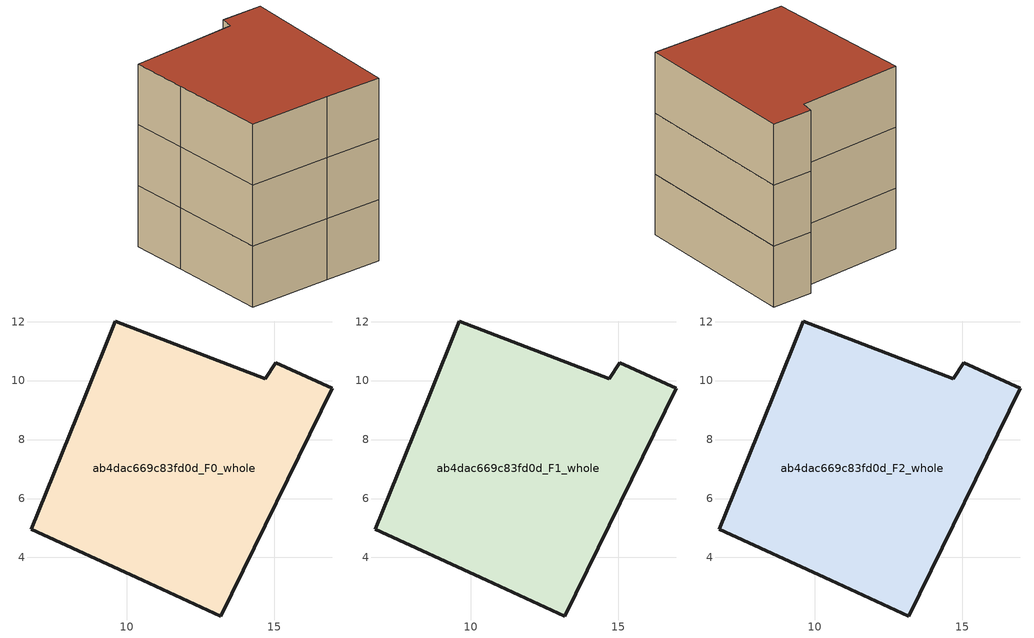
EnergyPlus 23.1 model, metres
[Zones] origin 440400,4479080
ab4dac669c83fd0d_F0_whole
 floor ground (EU_floor_Construction): 16.97,9.74 13.18,2.01 10.55,3.23 6.76,4.96 8.58,9.43 9.62,12.02 14.7,10.06 15.05,10.6 z0
 wall outside (EU_wall_Construction): 13.18,2.01 16.97,9.74 15.05,10.6 14.7,10.06 9.62,12.02 8.58,9.43 6.76,4.96 10.55,3.23 13.18,2.01 z0:3
ab4dac669c83fd0d_F1_whole
 floor to ab4dac669c83fd0d_F0_whole (EU_floor_Construction): 16.97,9.74 13.18,2.01 10.55,3.23 6.76,4.96 8.58,9.43 9.62,12.02 14.7,10.06 15.05,10.6 z3
 wall outside (EU_wall_Construction): 13.18,2.01 16.97,9.74 15.05,10.6 14.7,10.06 9.62,12.02 8.58,9.43 6.76,4.96 10.55,3.23 13.18,2.01 z3:6
ab4dac669c83fd0d_F2_whole
 floor to ab4dac669c83fd0d_F1_whole (EU_floor_Construction): 16.97,9.74 13.18,2.01 10.55,3.23 6.76,4.96 8.58,9.43 9.62,12.02 14.7,10.06 15.05,10.6 z6
 wall outside (EU_wall_Construction): 13.18,2.01 16.97,9.74 15.05,10.6 14.7,10.06 9.62,12.02 8.58,9.43 6.76,4.96 10.55,3.23 13.18,2.01 z6:9
 roof outside (EU_roof_Construction): 13.18,2.01 16.97,9.74 15.05,10.6 14.7,10.06 9.62,12.02 8.58,9.43 6.76,4.96 10.55,3.23 z9
[Building]
EU S2 Campaign: North Axis=0; Terrain=City; Solar Distribution=FullExterior
[Site:Location]
Madrid: Latitude=40.5; Longitude=-3.5; Time Zone=1; Elevation=609
[SizingPeriod:WeatherFileDays]
AnnualSizingPeriod: Begin Month=1; Begin Day of Month=1; End Month=12; End Day of Month=31; Day of Week for Start Day=Monday; Use Weather File Daylight Saving Period=No; Use Weather File Rain and Snow Indicators=No
[MATERIAL]
EU_InternalMass_Material: Roughness=MediumRough; Thickness=0.1; Conductivity=1; Density=1800; Specific Heat=900; Thermal Absorptance=0.9; Solar Absorptance=0.7; Visible Absorptance=0.7
[MATERIAL:NOMASS] Roughness=MediumRough; Thermal Absorptance=0.9; Solar Absorptance=0.7; Visible Absorptance=0.7
Name | Thermal Resistance
EU_wall_NoMass | 0.609216
EU_roof_NoMass | 0.513268
EU_floor_NoMass | 0.568163
[CONSTRUCTION]
EU_wall_Construction: EU_wall_NoMass
EU_roof_Construction: EU_roof_NoMass
EU_floor_Construction: EU_floor_NoMass
EU_InternalMass_Construction: EU_InternalMass_Material
[ZONE] Type=1; Multiplier=1; Ceiling Height=autocalculate; Floor Area=autocalculate; Part of Total Floor Area=Yes
Name | Volume
ab4dac669c83fd0d_F0_whole | 176.334
ab4dac669c83fd0d_F1_whole; ab4dac669c83fd0d_F2_whole | 176.335
[INTERNALMASS] Construction=EU_InternalMass_Construction; Surface Area=58.778
Name | Zone or ZoneList
ab4dac669c83fd0d_F0_whole_EU_InternalMass | ab4dac669c83fd0d_F0_whole
ab4dac669c83fd0d_F1_whole_EU_InternalMass | ab4dac669c83fd0d_F1_whole
ab4dac669c83fd0d_F2_whole_EU_InternalMass | ab4dac669c83fd0d_F2_whole
[OTHEREQUIPMENT] Fuel Type=Electricity; Design Level Calculation Method=Watts/Area; Power per Zone Floor Area=1; Fraction Latent=0; Fraction Radiant=0; Fraction Lost=0; Carbon Dioxide Generation Rate=0; EndUse Subcategory=EU_Step8_InternalGains
Name | Zone or ZoneList or Space or SpaceList | Schedule
EU_Step8_InternalGain_ab4dac669c83fd0d_F0_whole_f000 | ab4dac669c83fd0d_F0_whole | EU_Step8_GainSchedule_ab4dac669c83fd0d_F0_whole_f000
EU_Step8_InternalGain_ab4dac669c83fd0d_F1_whole_f000 | ab4dac669c83fd0d_F1_whole | EU_Step8_GainSchedule_ab4dac669c83fd0d_F1_whole_f000
EU_Step8_InternalGain_ab4dac669c83fd0d_F2_whole_f000 | ab4dac669c83fd0d_F2_whole | EU_Step8_GainSchedule_ab4dac669c83fd0d_F2_whole_f000
[ZONEVENTILATION:DESIGNFLOWRATE] Schedule=EU_AlwaysOn; Design Flow Rate Calculation Method=AirChanges/Hour; Air Changes per Hour=0.752966; Ventilation Type=Natural; Fan Pressure Rise=0; Fan Total Efficiency=1; Constant Term Coefficient=1; Temperature Term Coefficient=0; Velocity Term Coefficient=0; Velocity Squared Term Coefficient=0; Minimum Indoor Temperature=-100; Maximum Indoor Temperature=100; Delta Temperature=-100; Minimum Outdoor Temperature=-100; Maximum Outdoor Temperature=100; Maximum Wind Speed=40
Name | Zone or ZoneList or Space or SpaceList
EU_ConstantAir_ab4dac669c83fd0d_F0_whole | ab4dac669c83fd0d_F0_whole
EU_ConstantAir_ab4dac669c83fd0d_F1_whole | ab4dac669c83fd0d_F1_whole
EU_ConstantAir_ab4dac669c83fd0d_F2_whole | ab4dac669c83fd0d_F2_whole
[HVACTEMPLATE:THERMOSTAT] Constant Heating Setpoint=20; Constant Cooling Setpoint=50
EU_HeatOnly_ab4dac669c83fd0d_F0_whole; EU_HeatOnly_ab4dac669c83fd0d_F1_whole; EU_HeatOnly_ab4dac669c83fd0d_F2_whole
[HVACTEMPLATE:ZONE:IDEALLOADSAIRSYSTEM] System Availability Schedule=EU_AlwaysOn; Maximum Heating Supply Air Temperature=50; Minimum Cooling Supply Air Temperature=13; Maximum Heating Supply Air Humidity Ratio=0.0156; Minimum Cooling Supply Air Humidity Ratio=0.0077; Heating Limit=NoLimit; Cooling Limit=NoLimit; Heating Availability Schedule=EU_AlwaysOn; Cooling Availability Schedule=EU_CoolingOff; Dehumidification Control Type=ConstantSensibleHeatRatio; Cooling Sensible Heat Ratio=0.7; Dehumidification Setpoint=60; Humidification Control Type=None; Humidification Setpoint=30; Outdoor Air Method=None; Outdoor Air Flow Rate per Person=0.00944; Outdoor Air Flow Rate per Zone Floor Area=0; Outdoor Air Flow Rate per Zone=0; Demand Controlled Ventilation Type=None; Outdoor Air Economizer Type=NoEconomizer; Heat Recovery Type=None; Sensible Heat Recovery Effectiveness=0.7; Latent Heat Recovery Effectiveness=0.65
Name | Template Thermostat
ab4dac669c83fd0d_F0_whole | EU_HeatOnly_ab4dac669c83fd0d_F0_whole
ab4dac669c83fd0d_F1_whole | EU_HeatOnly_ab4dac669c83fd0d_F1_whole
ab4dac669c83fd0d_F2_whole | EU_HeatOnly_ab4dac669c83fd0d_F2_whole
[SIZING:ZONE] Zone Cooling Design Supply Air Temperature Input Method=SupplyAirTemperature; Zone Cooling Design Supply Air Temperature=13; Zone Heating Design Supply Air Temperature Input Method=SupplyAirTemperature; Zone Heating Design Supply Air Temperature=50; Zone Cooling Design Supply Air Humidity Ratio=0.008; Zone Heating Design Supply Air Humidity Ratio=0.008; Cooling Design Air Flow Method=DesignDay; Cooling Design Air Flow Rate=0; Cooling Minimum Air Flow per Zone Floor Area=0.000762; Cooling Minimum Air Flow=0; Cooling Minimum Air Flow Fraction=0.2; Heating Design Air Flow Method=DesignDay; Heating Design Air Flow Rate=0; Heating Maximum Air Flow per Zone Floor Area=0.002032; Heating Maximum Air Flow=0.141576; Heating Maximum Air Flow Fraction=0.3; Account for Dedicated Outdoor Air System=No; Dedicated Outdoor Air System Control Strategy=NeutralSupplyAir; Dedicated Outdoor Air Low Setpoint Temperature for Design=autosize; Dedicated Outdoor Air High Setpoint Temperature for Design=autosize; Zone Load Sizing Method=Sensible Load Only No Latent Load; Zone Latent Cooling Design Supply Air Humidity Ratio Input Method=HumidityRatioDifference; Zone Cooling Design Supply Air Humidity Ratio Difference=0.005; Zone Latent Heating Design Supply Air Humidity Ratio Input Method=HumidityRatioDifference; Zone Humidification Design Supply Air Humidity Ratio Difference=0.005
ab4dac669c83fd0d_F0_whole; ab4dac669c83fd0d_F1_whole; ab4dac669c83fd0d_F2_whole
[SCHEDULE:CONSTANT]
Name | Hourly Value
EU_AlwaysOn | 1
EU_CoolingOff | 0
[SCHEDULE:FILE] Column Number=1; Rows to Skip at Top=0; Number of Hours of Data=8760; Column Separator=Comma; Interpolate to Timestep=No; Minutes per Item=60; Adjust Schedule for Daylight Savings=Yes
Name | File
EU_Step8_GainSchedule_ab4dac669c83fd0d_F0_whole_f000 | C:\Users\o_iseri\Desktop\OpenUBEM\openubem\outputs\eu_evidence\EU-11\ES-MAD-BERRUGUETE\idfs\ab4dac669c83fd0d\ab4dac669c83fd0d_F0_whole_f000_gain.csv
EU_Step8_GainSchedule_ab4dac669c83fd0d_F1_whole_f000 | C:\Users\o_iseri\Desktop\OpenUBEM\openubem\outputs\eu_evidence\EU-11\ES-MAD-BERRUGUETE\idfs\ab4dac669c83fd0d\ab4dac669c83fd0d_F1_whole_f000_gain.csv
EU_Step8_GainSchedule_ab4dac669c83fd0d_F2_whole_f000 | C:\Users\o_iseri\Desktop\OpenUBEM\openubem\outputs\eu_evidence\EU-11\ES-MAD-BERRUGUETE\idfs\ab4dac669c83fd0d\ab4dac669c83fd0d_F2_whole_f000_gain.csv
